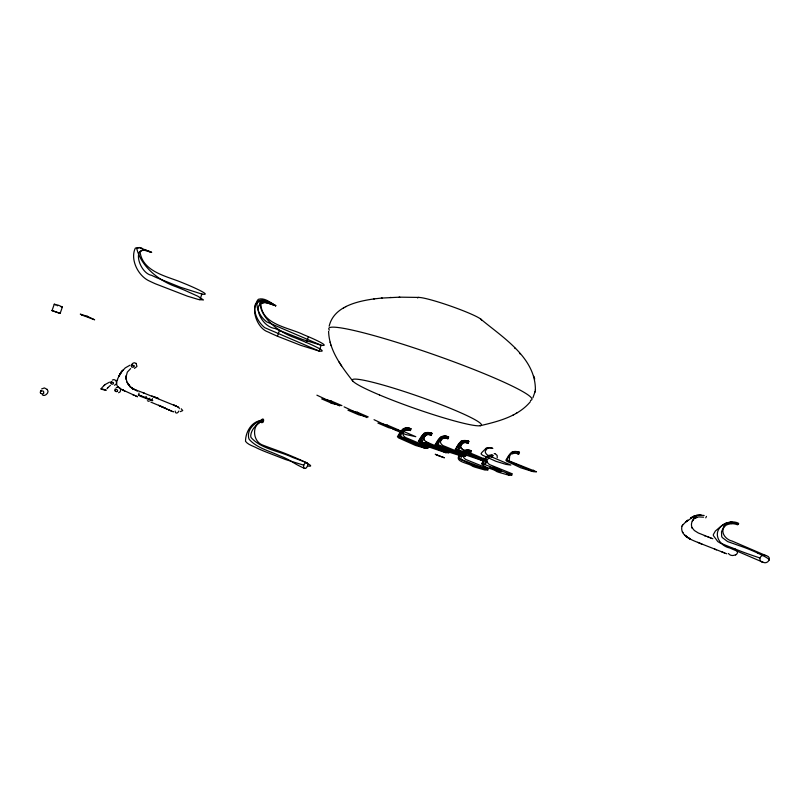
<?xml version="1.0" encoding="UTF-8"?>
<svg xmlns="http://www.w3.org/2000/svg" width="810" height="810" viewBox="0 0 810 810"><rect width="100%" height="100%" fill="white"/><g stroke="black" fill="none" stroke-linecap="round" stroke-linejoin="round"><path stroke-width="1.21" d="M118.493 387.544C113.481 383.221 119.86 374.686 122.411 370.697L121.085 372.438L125.196 367.922L130.005 365.188M133.964 365.735L132.273 364.945M40.5 391.888L40.642 390.481M480.37 458.804L482.466 459.331L482.426 460.566L456.344 449.368L456.749 448.143A13.74 10.965 -77.8 0 1 460.262 442.584L461.599 441.399A12.282 9.811 -77.8 0 1 468.322 441.227L467.714 442.959A10.439 8.333 -77.8 0 0 462.004 443.11L459.31 445.672M535.38 390.096C535.835 357.575 502.656 337.466 480.482 318.867M532.909 397.761L535.106 391.564M535.015 392.07L535.461 389.58M131.595 364.672L131.493 365.725M329.164 326.197C333.72 306.403 357.412 301.219 374.584 298.839M111.091 381.642L110.99 382.695M115.192 389.094L115.091 390.147M402.985 432.925L402.904 433.208A3.706 3.068 -0.5 0 0 402.924 434.332L403.258 435.173A6.986 5.579 8.9 0 0 405.618 437.532L428.45 447.211L423.579 446.523L413.475 443.414L400.029 437.289L398.631 436.013A6.986 1.296 -40 0 1 399.654 434.393L401.851 432.074M423.873 437.754L425.675 435.233A10.439 8.333 -77.8 0 1 431.396 435.081L432.003 433.35L430.91 433.117A12.282 9.811 -77.8 0 0 424.187 433.289L422.597 434.94A8.262 2.389 -55.1 0 0 421.109 436.813L418.395 441.258L425.422 445.298M460.738 445.753L462.54 443.232A10.439 8.333 -77.8 0 1 468.261 443.08L468.868 441.349L467.785 441.116A12.282 9.811 -77.8 0 0 461.052 441.288L459.472 442.928A8.262 2.389 -55.1 0 0 457.974 444.801L455.453 449.459M763.385 562.423C757.644 561.877 759.669 554.05 764.923 555.376A17.567 10.449 -66.8 0 1 766.655 555.751C772.345 557.412 767.991 564.408 763.385 562.423L729.749 547.985C719.199 545.839 711.96 532.676 722.459 525.366A22.71 18.134 -77.8 0 1 738.224 523.088C735.632 526.956 740.826 521.184 737.616 524.819A20.868 16.666 -77.8 0 0 726.124 525.133C718.835 530.672 725.021 539.541 732.169 541.08L765.804 555.528M117.379 380.335L117.602 379.566M485.19 460.212L484.886 464.596L510.806 474.549A6.348 0.587 19.3 0 1 511.93 475.166L508.751 475.186L498.909 472.351A6.348 0.587 19.3 0 1 496.469 471.44C493.158 468.089 477.454 467.38 483.59 460.455M497.249 457.721L497.117 455.392L495.173 453.762M52.053 310.544L54.28 304.175L58.725 305.34L62.37 307.01L60.142 313.399L52.032 310.594L60.142 313.399M149.81 398.156L149.273 399.684L141.021 396.505L141.355 395.533M150.741 399.735L145.81 397.558L146.205 396.434M152.705 400.596L151.936 400.221L152.412 398.56M199.868 299.832L201.892 294.06C214.792 296.298 186.614 284.34 185.925 284.158A52.903 4.89 19.3 0 0 178.494 281.151C163.579 275.552 142.58 270.5 140.049 252.021L142.327 250.28L144.585 250.27L151.602 252.436L139.573 247.556L136.698 248.356C141.092 266.571 158.76 280.746 176.236 286.821A55.485 5.123 19.3 0 1 184.153 290.031L197.994 296.298L203.472 299.963L198.46 299.498L187.525 296.207L155.419 283.804A55.485 5.123 19.3 0 1 149.334 280.989C138.044 275.916 129.853 259.22 135.361 248.073L139.411 247.526L142.357 248.478M279.47 330.45L302.95 339.623L321.145 345.262L319.12 351.034L300.925 345.394L277.445 336.221L279.47 330.45A54.888 5.073 19.3 0 1 275.066 328.506C257.884 326.47 247.607 291.742 275.734 305.745C270.58 302.839 264.789 297.351 258.441 299.275L257.296 300.5C255.565 308.387 260.455 317.216 266.723 321.874L321.155 345.242C332.262 346.974 309.784 337.213 308.387 336.717A54.888 5.073 19.3 0 0 303.558 334.692C288.603 327.311 261.468 324.699 260.891 303.912L264.202 302.606L267.098 302.879L275.734 305.745C249.946 288.583 249.824 315.475 264.698 327.665L319.12 351.034C330.257 352.714 307.759 343.005 306.362 342.488A53.126 4.911 19.3 0 0 294.739 337.729C279.906 332.525 261.103 319.353 259.878 302.859L261.225 301.836L263.554 301.593L275.734 305.745M306.362 342.488L308.387 336.717M402.692 431.284L403.623 430.454A10.439 8.333 -77.8 0 1 409.344 430.302L409.951 428.571L411.034 428.804L410.427 430.535A10.439 8.333 -77.8 0 0 404.706 430.687L403.39 432.084M409.951 428.571A12.282 9.811 -77.8 0 0 403.218 428.743L401.638 430.393A8.262 2.389 -55.1 0 0 400.14 432.267L397.426 436.712L398.571 437.886L415.54 445.459L424.227 447.94L424.632 446.786M424.227 447.94L424.956 448.102L425.361 446.948M428.217 434.322A10.439 8.333 -77.8 0 1 430.312 434.849L430.424 434.524M430.687 433.765L430.91 433.117M464.656 454.38L466.044 455.362L452.689 452.162L438.757 446.006L436.225 444.163A6.986 1.296 -40 0 1 437.248 442.543L441.217 438.605A10.439 8.333 -77.8 0 1 446.938 438.453L447.545 436.722L448.629 436.954L448.021 438.686A10.439 8.333 -77.8 0 0 442.3 438.838L440.498 441.359A3.706 3.068 -0.5 0 0 440.518 442.483L440.853 443.323A6.986 5.579 8.9 0 0 443.212 445.682L465.466 454.754M429.685 447.252L445.196 452.486L445.601 451.332L449.439 451.666L426.587 442.068M445.196 452.486L445.915 452.648L446.32 451.494M463.614 442.361A10.439 8.333 -77.8 0 1 467.178 442.847L467.248 442.625M467.127 451.747A10.439 8.333 -77.8 0 1 469.587 452.284L470.195 450.552L471.278 450.785L470.671 452.517A10.439 8.333 -77.8 0 0 467.107 452.041M500.398 471.45L497.978 470.408L498.383 469.253L500.803 470.296L500.398 471.45L498.96 471.136L496.53 470.104L496.935 468.95L495.852 468.615M498.96 471.136L499.365 469.982L496.935 468.95M508.751 475.186L509.156 474.032L512.325 474.012A6.348 0.587 19.3 0 0 511.211 473.394L489.777 464.697A6.986 5.579 8.9 0 1 487.417 462.348A4.384 3.635 -0.5 0 1 487.093 461.568A3.736 3.098 -0.5 0 1 487.114 460.171L488.865 457.852L488.187 457.711M517.782 453.813L518.39 452.081L519.473 452.324L518.866 454.056L517.782 453.813A10.439 8.333 -77.8 0 0 512.062 453.964M518.319 453.934L518.926 452.203A12.282 9.811 -77.8 0 0 512.203 452.375L510.867 453.559M533.436 470.387L533.031 471.541L506.949 460.343L507.354 459.118A13.74 10.965 -77.8 0 1 510.867 453.549M139.067 393.032L138.368 395.209L141.021 396.505M120.508 373.319L118.736 376.549M43.568 392.556L43.669 392.324A1.407 1.255 84.5 0 0 43.77 392L43.203 391.048L41.442 390.855M113.319 383.201L113.4 383.019A1.023 0.921 83.8 0 0 113.481 382.715L111.78 381.915M117.43 390.653L117.501 390.481A1.023 0.921 83.8 0 0 117.582 390.167L116.367 389.387M133.822 366.231L133.893 366.049A1.023 0.921 83.8 0 0 133.984 365.735M119.121 375.729L120.001 374.109M681.969 526.065C679.458 536.443 693.4 540.513 700.782 543.601M120.852 372.782L121.399 372.003L119.698 374.645L121.227 372.225M107.031 388.749L107.851 387.676M681.979 526.054L682.688 525.042M483.945 459.614L483.195 459.483L482.426 460.566L482.831 459.412L479.358 457.923M432.246 445.672L421.696 441.966L423.903 438.939A3.736 3.098 -0.5 0 1 423.924 437.552L425.675 435.233L425.27 433.522A12.282 9.811 -77.8 0 1 432.003 433.35M458.855 446.209L458.156 448.851M487.093 461.568L484.886 464.596L481.585 463.877L483.135 462.237M466.56 455.25L482.061 460.485L483.61 459.564L486.304 459.726L465.588 451.038M693.978 518.663L696.225 517.438C692.115 518.764 690.11 524.607 692.337 528.201L692.054 527.685L694.342 530.489L698.26 532.96L712.84 538.751M101.756 387.848L105.219 384.487L109.512 382.158M480.188 425.726C498.18 421.453 518.147 416.512 530.449 401.608M682.698 525.032L685.635 522.075M122.259 370.879L123.049 369.967M421.828 437.602L420.967 438.534L423.336 436.134M107.77 387.767L110.423 385.347M402.013 432.55C400.515 433.542 398.864 436.853 401.861 436.934L424.997 446.867M464.332 453.225L463.148 455.19A3.706 3.068 -0.5 0 0 463.168 456.313L463.502 457.154A6.986 5.579 8.9 0 0 465.861 459.513L487.296 468.21A6.348 0.587 19.3 0 1 488.41 468.828L485.241 468.848L475.389 466.003A6.348 0.587 19.3 0 1 472.959 465.102L460.272 459.28L458.875 457.994A6.986 1.296 -40 0 1 459.898 456.374L462.935 453.266M487.012 457.306L486.608 457.731A8.262 7.675 17.8 0 0 485.392 459.675M418.395 441.258L421.139 438.342M457.316 447.069L455.26 449.246L465.385 452.263M486.972 456.303L485.798 457.559A8.262 2.389 -55.1 0 0 484.663 458.946M422.061 437.359L423.093 436.357M402.641 431.933L404.17 430.566A10.439 8.333 -77.8 0 1 409.89 430.424M132.202 363.639L134.187 362.718L136.171 363.437M104.146 385.358L104.844 384.78M486.041 448.325L482.071 452.263A6.986 1.296 -40 0 0 481.049 453.883L482.436 455.159L495.892 461.285L505.987 464.393L510.867 465.082L488.035 455.402A6.986 5.579 8.9 0 1 485.666 453.043L485.332 452.203A3.706 3.068 -0.5 0 1 485.322 451.079L487.124 448.558A10.439 8.333 -77.8 0 1 492.844 448.406L491.761 448.173A10.439 8.333 -77.8 0 0 486.041 448.325L487.124 448.558M461.386 442.675L461.052 441.288L462.135 441.521L462.54 443.232L460.819 445.47A3.736 3.098 -0.5 0 0 460.768 446.938L461.092 447.717A6.986 5.579 8.9 0 0 463.452 450.066L465.213 450.907L464.1 450.431A7.138 5.69 8.9 0 1 461.072 447.717M686.627 521.225L685.706 522.015L694.21 516.243L690.586 518.197L694.069 516.304L693.087 516.81M41.654 388.911L44.388 387.929L47.152 389.408M130.633 368.601L127.312 372.124L126.087 376.772C126.269 373.886 126.046 378.483 126.097 376.478L126.38 379.88L126.087 377.004C126.603 381.793 126.654 382.735 130.4 386.947M425.27 433.522L423.417 435.112A8.262 7.675 17.8 0 0 422.202 437.046L421.696 441.966M487.944 456.516L488.46 456.151A12.282 9.811 -77.8 0 1 492.956 455.382L492.956 455.382A2.926 2.339 -77.8 0 0 492.52 457.042M694.312 518.359L698.554 516.912L703.586 517.185M114.473 385.256C118.766 384.112 115.526 377.764 112.337 380.082M116.205 387.696L118.412 387.19M262.329 420.846C256.983 424.055 251.444 428.844 250.746 435.416A5.579 4.455 -77.8 0 0 251.039 437.501C261.215 449.064 279.065 450.917 292.602 457.427L306.676 462.642M690.768 518.167L695.02 515.879L699.678 515.028M691.973 517.438L694.069 516.304L693.036 516.841M735.561 554.971L736.229 554.546A2.987 1.782 -66.8 0 0 736.857 553.878L737.262 553.22A1.509 0.901 -66.8 0 0 737.434 552.673L737.424 551.63A4.101 2.44 -66.8 0 0 737.252 551.063L735.551 549.251L732.696 548.421M343.481 307.932L344.058 307.638M345.698 306.747L346.265 306.453M513.196 414.943L513.742 414.659M516.213 413.323L516.77 413.039M262.41 419.529C255.413 422.516 247.323 428.52 248.548 437.117A8.1 6.45 -79 0 0 249.207 439.364C256.75 447.93 269.133 450.866 279.318 455.625A110.15 87.936 -77.8 0 1 292.218 461.913A140.778 112.387 -77.8 0 0 304.651 468.433M62.36 307.061L61.104 306.889M118.584 392.718C121.713 392.131 120.963 387.362 118.382 387.19M705.763 517.863L706.462 516.385M180.367 411.642L182.726 410.569L181.217 408.767M263.503 420.998C251.465 422.678 252.021 441.146 262.501 445.004C271.593 448.537 280.898 451.565 289.879 455.392A54.999 5.083 19.3 0 1 297.098 458.46C298.475 458.997 318.208 467.714 307.466 465.973M138.409 395.077L139.229 395.169M261.225 420.501C251.424 421.514 245.47 432.246 245.521 441.328C248.295 445.054 253.672 446.108 257.59 448.396A54.999 5.083 19.3 0 0 264.505 451.393L285.484 459.513L303.679 465.153M134.43 368.368L136.951 366.464L136.141 363.406M498.059 470.418L491.214 467.927L496.53 470.104M381.439 298.09L399.775 297.159L418.932 297.432M373.795 298.93L382.158 298.009M494.191 453.661L494.839 453.691M699.739 515.028L698.726 515.089L704.173 515.464M152.604 400.656L149.364 399.715M399.117 297.169L399.775 297.159M390.329 297.452L391.098 297.432M43.527 395.331C44.834 396.333 50.19 392.374 47.132 389.387M484.593 459.716L486.314 459.665L483.58 458.187M424.956 448.102L428.075 448.274L400.727 437.42L401.233 432.5A8.262 7.675 17.8 0 1 402.449 430.566L404.301 428.976A12.282 9.811 -77.8 0 1 411.034 428.804M445.915 452.648L449.034 452.82L442.199 449.661M482.79 460.637L485.909 460.819L479.064 457.65M492.915 455.372L491.933 455.169M330.713 402.793L335.046 403.734L327.706 400.211M409.344 430.302L410.427 430.535M430.312 434.849L431.396 435.081M446.938 438.453L448.021 438.686M467.178 442.847L468.261 443.08M461.791 443.07L462.54 443.232M469.587 452.284L470.671 452.517M482.466 459.331L483.195 459.483M533.071 470.306L533.79 470.458M491.731 457.032L492.52 457.184A10.439 8.333 -77.8 0 0 490.9 457.245M201.892 294.06L180.61 287.307L157.221 277.931A52.903 4.89 19.3 0 1 151.581 275.319C138.53 273.132 130.046 241.046 151.602 252.436M139.371 395.199L145.81 397.558M509.156 474.032L506.979 473.485M445.601 451.332L433.664 447.657L419.6 440.994M480.877 458.936L481.889 459.189L482.061 460.485M492.996 466.985L494.414 467.41M43.133 395.24L42.322 394.895M422.304 441.379C418.942 439.931 423.802 436.387 425.128 435.112A10.439 8.333 -77.8 0 1 430.849 434.97M501.066 471.784L499.314 471.197M428.682 443.04L427.194 442.412A7.138 5.69 8.9 0 1 424.177 439.678L423.883 438.878A4.384 3.635 -0.5 0 0 424.227 439.719M465.183 452.193L467.492 453.043M428.318 444.204L430.626 445.044M105.907 390.025L104.946 389.731A8.809 0.81 19.3 0 0 100.885 388.82M465.426 452.274L468.241 453.327M495.356 467.734L498.555 469.162M271.461 303.912C246.422 291.063 252.781 327.078 268.059 331.948A53.126 4.911 19.3 0 0 277.466 336.221M133.569 389.215L134.592 389.64L133.073 388.921L144.372 393.184M494.596 468.19L493.411 467.734M143.056 392.708L176.58 406.296M57.621 305.795L57.054 305.583M708.598 537.121L707.16 536.574M705.328 535.886L704.376 535.521L704.862 535.714M700.913 543.652L726.803 553.807M721.831 551.914L724.667 552.987M710.977 538.032L709.55 537.476M151.855 395.958L158.608 398.571L155.287 397.275M714.46 549.079L716.415 549.838M468.21 453.317L469.111 453.661M83.005 315.495L80.301 314.138L87.794 316.538M151.845 400.191L150.984 399.836M469 453.62L471.096 454.44M432.135 445.621L435.345 446.887M469.861 453.954L472.21 454.886M432.996 445.966L437.835 447.889M471.795 454.724L473.415 455.372M150.883 402.125L161.868 406.731L158.598 405.294L160.127 405.982M472.868 455.149L477.89 457.174M436.003 447.15L439.202 448.446M147.38 400.727L149.121 401.416M474.022 455.615L476.523 456.617M439.658 448.629L441.015 449.175M438.372 448.102L442.452 449.763M81.83 315.019L94.648 319.788L86.883 316.123M477.525 457.032L479.317 457.761M738.457 524.07L732.321 522.43L727.471 523.351A15.694 12.565 31.3 0 0 723.958 526.247L721.518 531.765L721.68 536.362A3.878 2.602 65.3 0 0 722.297 537.567L727.633 541.576L743.023 546.993A13.183 1.023 19.8 0 1 748.278 548.988L750.424 549.869A43.436 4.253 18.9 0 1 757.785 553.139M737.373 523.827L731.177 522.187L726.124 523.058A15.694 6.399 -39.5 0 0 721.588 525.731L715.372 531.046L713.367 534.559A3.878 2.926 -35.1 0 0 713.428 535.643L717.751 541.515A13.183 1.377 18.6 0 0 720.201 542.892M171.224 410.862L170.465 410.528L172.996 411.622M697.734 542.335L701.916 544.067M172.743 411.51L173.502 411.834M137.508 396.738L122.776 389.985L124.78 390.997L123.829 390.531M135.726 395.989L137.275 396.637M163.863 407.643L165.544 408.372L160.289 406.063M496.115 469.982L493.29 468.727M168.369 409.627L169.179 409.971L165.979 408.574L166.779 408.928M170.971 410.751L168.632 409.738M464.322 451.464L477.05 456.921M425.139 442.473L445.966 451.413M445.561 452.567L419.479 441.369L419.884 440.154A13.74 10.965 -77.8 0 1 423.397 434.585L424.724 433.411A12.282 9.811 -77.8 0 1 431.457 433.239M424.592 448.021L398.51 436.823L398.925 435.608A13.74 10.965 -77.8 0 1 402.428 430.039L403.765 428.865A12.282 9.811 -77.8 0 1 410.488 428.682M162.192 406.903L163.711 407.551L162 406.812M132.759 394.713L134.48 395.452M166.546 408.827L164.086 407.744M101.017 388.982L101.564 389.175A5.67 0.526 19.3 0 0 106.11 390.278M134.156 389.458L133.235 389.023L133.934 389.367M55.566 304.975L54.26 304.226M465.264 454.663L466.661 455.301M428.389 446.664L429.796 447.302M173.623 404.929L175.578 405.82M491.994 468.129L489.655 467.066M428.591 446.755L426.06 445.591M462.925 453.59L464.332 454.238M427.467 446.239L421.109 443.252M463.279 453.752L457.984 451.251M462.287 453.296L455.433 449.439M720.201 542.892L721.983 543.702A43.436 3.685 19.5 0 0 730.529 547.226L739.874 550.881A35.488 3.27 19.3 0 0 749.756 554.516A46.048 4.253 19.3 0 0 759.841 557.938M374.038 419.701L396.91 430.454M344.098 406.853L366.981 417.595M316.892 395.169L339.765 405.911M176.489 406.245L174.636 405.385L178.382 407.177M757.775 553.139L763.698 556.045A35.488 3.28 19.3 0 1 767.809 558.424A46.048 4.253 19.3 0 1 769.348 559.994M123.667 390.45L119.151 387.97M420.167 442.776L419.388 442.341M457.022 450.765L456.222 450.309M133.66 389.235L130.096 386.653L132.87 388.8L130.825 387.322M483.398 464.049L482.851 463.705M115.354 389.185L115.476 389.266A2.106 0.871 -25 0 0 115.658 389.468M127.059 382.128L130.43 386.977M514.755 348.047L515.261 348.604M519.514 353.281L520.06 353.889M129.701 386.248L127.443 382.978M352.714 380.963C341.466 366.525 329.093 350.365 328.597 331.25M128.436 384.679L129.023 385.469M339.025 361.918L341.617 365.998M534.711 379.07L533.871 376.275M330.095 342.154L330.267 342.721M331.007 345.121L331.179 345.688M488.714 457.215L488.845 457.751M424.187 433.289L424.491 434.575M498.474 470.893A6.348 0.587 19.3 0 1 496.874 470.286M482.882 462.935A6.986 1.296 -40 0 1 483.125 462.49M491.67 455.605A2.926 2.339 -77.8 0 1 491.873 455.149A12.282 9.811 -77.8 0 0 487.924 455.686M464.545 450.967A12.282 9.811 -77.8 0 1 471.278 450.785M462.328 453.003A8.262 7.675 17.8 0 0 461.477 454.481L460.971 459.412L486.891 469.365A6.348 0.587 19.3 0 1 488.005 469.982L484.836 470.002L474.994 467.157A6.348 0.587 19.3 0 1 472.554 466.256C468.595 462.753 452.436 461.913 460.384 454.248A8.262 2.389 -55.1 0 1 461.882 452.375M463.462 450.724A12.282 9.811 -77.8 0 1 470.195 450.552M468.868 441.349A12.282 9.811 -77.8 0 0 462.135 441.521L460.283 443.11A8.262 7.675 17.8 0 0 459.067 445.044L458.561 449.965L460.768 446.938A4.384 3.635 -0.5 0 0 461.092 447.717M518.39 452.081A12.282 9.811 -77.8 0 0 511.657 452.263L510.067 453.904A8.262 2.389 -55.1 0 0 508.579 455.777L505.865 460.222L506.827 461.285L520.729 467.785L531.613 471.197A10.368 0.962 19.3 0 0 534.144 471.744L536.514 471.795L509.166 460.941L509.672 456.02A8.262 7.675 17.8 0 1 510.887 454.086L512.74 452.496A12.282 9.811 -77.8 0 1 519.473 452.324M424.936 434.849A10.439 8.333 -77.8 0 1 425.645 434.595M448.629 436.954A12.282 9.811 -77.8 0 0 441.895 437.137L440.043 438.716A8.262 7.675 17.8 0 0 438.828 440.65L438.321 445.581L465.669 456.425L463.3 456.384A10.368 0.962 19.3 0 1 460.758 455.838L449.884 452.415L435.983 445.925L435.021 444.862L437.734 440.417A8.262 2.389 -55.1 0 1 439.222 438.544L440.812 436.894A12.282 9.811 -77.8 0 1 447.545 436.722M735.571 554.789A13.81 8.221 -66.8 0 1 728.423 553.503M117.612 391.088A2.147 1.66 -84.4 0 1 115.516 391.25M115.293 391.27A1.984 1.185 -68.4 0 1 114.919 390.349M41.249 390.987A2.774 1.144 -25 0 1 40.915 390.764M43.821 393.123A2.825 2.187 -84.4 0 1 41.057 393.346M40.763 393.366A2.612 1.559 -68.4 0 1 40.267 392.151M177.825 407.106A3.119 1.863 -68.3 0 1 179.324 408.655M178.858 411.085A3.119 1.863 -68.3 0 1 176.529 413.049A3.119 1.863 -68.3 0 1 175.183 411.045M132.06 365.037A2.106 0.871 -25 0 1 131.807 364.875M134.014 366.657A2.147 1.66 -84.4 0 1 131.909 366.829M131.696 366.839A1.984 1.185 -68.4 0 1 131.321 365.928M111.557 382.016A2.106 0.871 -25 0 1 111.304 381.844M113.511 383.636A2.147 1.66 -84.4 0 1 111.415 383.798M111.051 383.656A1.984 1.185 -68.4 0 1 110.818 382.897M417.535 297.948A33.929 3.139 19.3 0 1 451.059 306.231A33.929 3.139 19.3 0 1 481.454 320.426M329.397 330.075A107.598 9.943 19.3 0 1 433.441 354.466A107.598 9.943 19.3 0 1 530.439 400.444M730.65 523.179C732.24 525.113 731.835 519.706 730.65 523.179M437.683 443.576L438.504 444.852L462.591 455.017L462.186 456.172L436.104 444.974L436.509 443.758A13.74 10.965 -77.8 0 1 440.022 438.19L441.359 437.015A12.282 9.811 -77.8 0 1 448.082 436.843L447.474 438.575A10.439 8.333 -77.8 0 0 441.754 438.716L437.683 443.576M419.58 440.67L419.56 440.772A7.138 1.316 -40 0 1 420.613 438.949L420.623 438.939A6.986 1.296 -40 0 0 419.6 440.559L419.58 440.67M437.471 455.362L444.427 457.792L435.233 454.278L437.491 455.341M692.854 520.212L692.368 521.053L692.854 520.212M687.791 520.243L686.779 521.093L687.72 520.314M692.955 516.881L691.922 517.468L692.985 516.861M695.183 515.828L696.205 515.494L695.183 515.828M696.995 517.215L696.144 517.468L696.954 517.236M697.42 515.251L696.367 515.464L697.349 515.261M700.842 515.008L699.84 515.018L700.903 515.008M331.037 400.93L321.641 398.895L332.525 403.572L341.921 405.608L331.037 400.93M357.342 412.229L347.946 410.194L358.83 414.862L368.226 416.907L357.342 412.229M387.271 425.088L377.875 423.043L388.759 427.72L398.166 429.756L387.271 425.088M402.843 431.133L392.516 428.895L405.476 434.454L415.793 436.691L402.843 431.133M137.265 390.835L135.402 390.136L137.265 390.835M690.485 539.156L688.702 538.245L690.485 539.156M689.128 538.458L684.723 535.177L689.776 538.802L689.128 538.458M132.81 388.759L132.04 388.263L132.81 388.759M686.445 536.787L685.554 536.007L686.414 536.787M682.749 532.514L682.425 531.887L682.769 532.555M457.194 447.302A7.138 1.316 -40 0 0 457.063 447.474A6.986 1.296 -40 0 1 457.174 447.333M262.855 422.152A1.944 1.154 -66.8 0 0 263.098 419.074A1.944 1.154 -66.8 0 0 261.022 421.332A1.944 1.154 -66.8 0 0 262.855 422.152M306.464 467.633A3.078 1.833 -66.8 0 0 306.929 462.723A3.078 1.833 -66.8 0 0 303.598 466.246A3.078 1.833 -66.8 0 0 306.464 467.633M379.485 394.946A68.364 6.318 19.3 0 0 481.14 425.382A68.364 6.318 19.3 0 0 389.964 387.048A68.364 6.318 19.3 0 0 379.485 394.946"/></g></svg>
